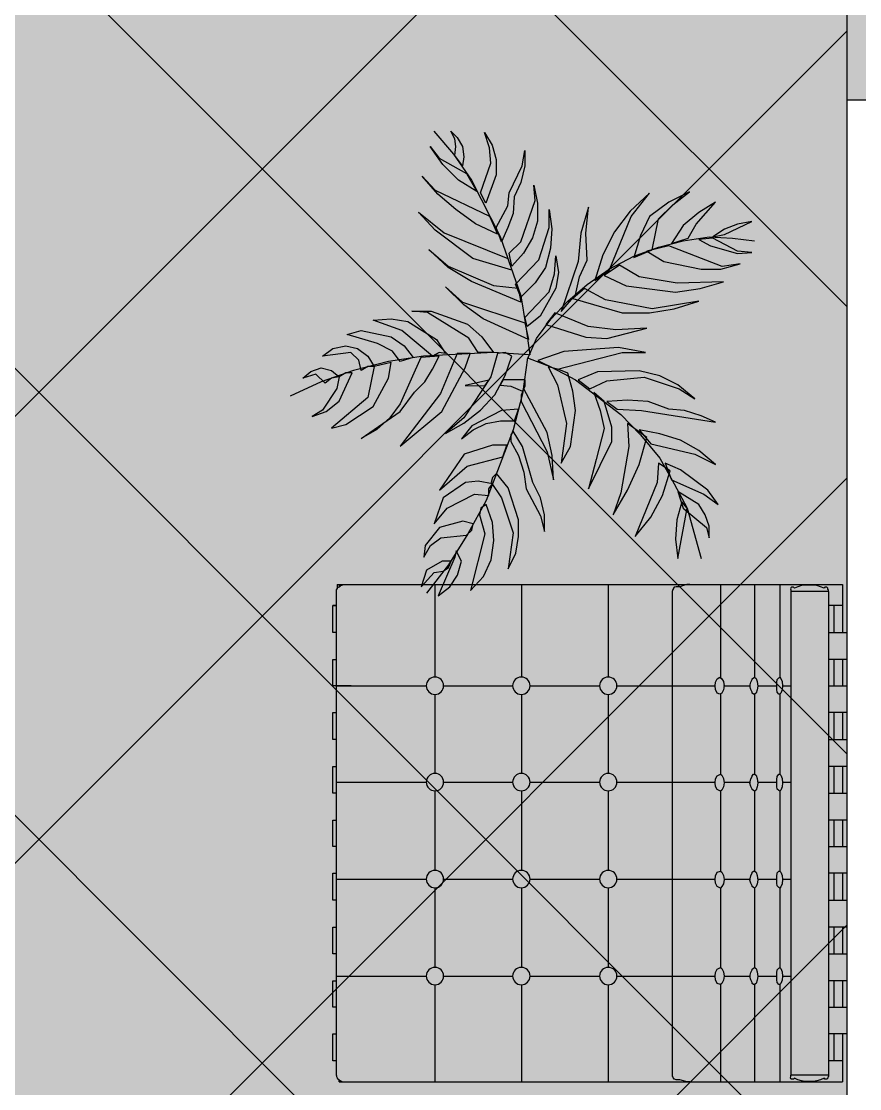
# Model space of a CAD drawing. Header units: millimetres. Extents: x 11706 to 69606, y 10911 to 38811.
# Drawn here: x 47362 to 48626, y 29771 to 31379 of the extents above; entities that cross this region are included whole.
import ezdxf

# ---------------------------------------------------------------- set-up
doc = ezdxf.new("R2010")
doc.units = ezdxf.units.MM
for name, color, linetype in [('doors', 4, 'Continuous'), ('floor', 172, 'Continuous'), ('Furniture', 34, 'Continuous'), ('wall', 5, 'Continuous')]:
    doc.layers.add(name, color=color, linetype=linetype)
doc.layers.add('hatch', color=252, linetype='Continuous', lineweight=0)

# ---------------------------------------------------------------- blocks, each defined once
blk = doc.blocks.new('plant1')
at = {"color": 0}
for points in [[(-723, 1685.8), (-576.4, 1511.4), (-439.6, 1317.6), (-224.7, 891.3), (-68.4, 445.7), (-29.3, 213.1), (0, 0)], [(-17.1, -31.5), (51.3, 123.5), (158.8, 268.9), (285.8, 404.5), (432.3, 530.4), (598.4, 646.7), (784, 743.6), (969.6, 811.4), (1155.3, 859.9), (1350.7, 888.9), (1526.5, 879.2), (1692.6, 859.9)], [(-9.8, 0), (-273.6, 19.4), (-801.1, -9.7), (-1064.9, -48.4), (-1328.7, -116.3), (-1572.9, -203.5), (-1807.4, -310)], [(-17.1, -21.8), (-56.2, -293.1), (-124.6, -564.4), (-329.7, -1097.2), (-466.5, -1349.1), (-613, -1581.7), (-779.1, -1794.8)], [(-17.1, -21.8), (158.8, -89.6), (344.4, -186.5), (686.3, -448.1), (832.9, -603.1), (979.4, -777.5), (1086.9, -971.3), (1184.6, -1155.4), (1292, -1533.2)]]:
    blk.add_lwpolyline(points, dxfattribs=at)
for points in [[(-596, 1685.8), (-547.1, 1637.4), (-508, 1569.6), (-498.3, 1492), (-508, 1424.2), (-566.6, 1501.7), (-556.9, 1569.6), (-566.6, 1627.7)], [(-341.9, 1676.1), (-283.3, 1579.2), (-254, 1472.7), (-254, 1356.4), (-332.2, 1143.3), (-371.2, 1220.8), (-293.1, 1443.6), (-302.9, 1559.9)], [(-752.3, 1569.6), (-683.9, 1482.4), (-478.7, 1366.1), (-400.6, 1230.4), (-537.3, 1317.6), (-654.6, 1433.9)], [(-39.1, 1540.5), (-39.1, 1424.2), (-68.4, 1298.3), (-117.2, 1191.7), (-127, 1065.7), (-166.1, 959.2), (-214.9, 852.6), (-254, 959.2), (-166.1, 1123.9), (-156.3, 1220.8), (-58.6, 1424.2)], [(-810.9, 1346.7), (-713.2, 1240.1), (-302.9, 1046.4), (-244.2, 910.7), (-410.3, 988.2), (-556.9, 1094.8), (-693.6, 1211.1)], [(29.3, 1278.9), (58.6, 1143.3), (58.6, 1007.6), (19.5, 881.7), (-48.8, 765.4), (-136.8, 668.5), (-156.3, 765.4), (-68.4, 852.6), (39.1, 1162.6)], [(901.3, 1218.3), (754.7, 1082.7), (637.5, 927.7), (549.5, 753.3), (490.9, 559.5), (598.4, 637), (764.5, 1043.9)], [(1204.1, 1228), (1047.8, 1150.5), (901.3, 1043.9), (832.9, 898.6), (784, 733.9), (920.8, 792), (969.6, 1024.6), (1077.1, 1131.1)], [(1399.5, 1150.5), (1272.5, 1073), (1155.3, 976.1), (1067.3, 840.5), (1194.3, 879.2), (1253, 985.8)], [(-840.2, 1075.4), (-644.8, 920.4), (-166.1, 726.6), (-136.8, 639.4), (-429.9, 726.6), (-713.2, 939.8)], [(146.5, 1094.8), (166.1, 949.5), (156.3, 804.2), (117.2, 658.8), (39.1, 542.6), (-68.4, 436), (-107.5, 532.9), (68.4, 717), (146.5, 959.2)], [(442.1, 1111.8), (383.5, 918), (363.9, 704.8), (236.9, 327), (344.4, 452.9), (373.7, 588.6), (432.3, 714.5), (422.5, 918)], [(1673.1, 1005.2), (1565.6, 985.8), (1467.9, 947.1), (1380, 888.9), (1467.9, 908.3)], [(1585.1, 685.5), (1448.4, 666.1), (1047.8, 821.1), (881.7, 782.4), (1008.7, 704.8), (1292, 646.7), (1438.6, 646.7)], [(1673.1, 772.7), (1565.6, 782.4), (1380, 879.2), (1272.5, 869.6), (1360.4, 821.1), (1565.6, 763)], [(-762, 794.5), (-615.5, 668.5), (-273.6, 523.2), (-87.9, 503.8), (-68.4, 397.2), (-439.6, 552.2), (-615.5, 658.8)], [(195.4, 746), (214.9, 620.1), (195.4, 503.8), (78.2, 290.7), (-19.5, 213.1), (-39.1, 281), (146.5, 474.7), (185.6, 610.4)], [(1458.1, 549.8), (1111.3, 541.3), (823.1, 588.6), (676.6, 675.8), (559.3, 598.3), (725.4, 520.8), (1096.7, 472.3), (1282.3, 501.4)], [(-635, 513.5), (-508, 397.2), (-39.1, 242.2), (-9.8, 116.3), (-351.7, 271.3), (-498.3, 377.9)], [(1272.5, 404.5), (920.8, 346.4), (569.1, 414.2), (412.8, 501.4), (324.8, 423.9), (696.1, 317.3), (901.3, 317.3), (1086.9, 346.4)], [(-889, 329.4), (-742.5, 329.4), (-468.9, 232.5), (-361.5, 135.6), (-273.6, 19.4), (-390.8, 19.4), (-459.2, 126), (-771.8, 319.7)], [(-1182.1, 261.6), (-1045.4, 271.3), (-918.4, 251.9), (-703.4, 116.3), (-635, 9.7), (-683.9, 19.4), (-732.7, -9.7), (-964.8, 184.1)], [(881.7, 201), (647.2, 190.1), (439.6, 214.4), (188.1, 317.3), (119.7, 230.1), (422.5, 133.2), (578.9, 123.5)], [(-1377.5, 155), (-1270.1, 184.1), (-1045.4, 135.6), (-947.7, 67.8), (-879.3, -19.4), (-977, -48.4), (-1035.6, 29.1), (-1147.9, 87.2)], [(-1563.2, -9.7), (-1485, 48.4), (-1387.3, 67.8), (-1299.4, 48.4), (-1221.2, -9.7), (-1172.4, -87.2), (-1221.2, -87.2), (-1270.1, -116.3), (-1289.6, -38.8), (-1348.2, 19.4)], [(-977, -687.9), (-664.3, -426.3), (-488.5, -96.9), (-449.4, 9.7), (-547.1, 9.7), (-674.1, -290.7)], [(-635, -591), (-498.3, -513.5), (-371.2, -416.6), (-263.8, -300.3), (-185.6, -155), (-136.8, -9.7), (-185.6, 19.4), (-244.2, 9.7), (-293.1, -164.7), (-498.3, -474.7)], [(871.9, 17), (666.8, 55.7), (256.5, 26.6), (61.1, -41.2), (197.8, -109), (696.1, 17)], [(-1494.8, -552.2), (-1387.3, -523.2), (-1182.1, -387.5), (-1064.9, -174.4), (-1045.4, -58.1), (-1172.4, -87.2), (-1221.2, -319.7)], [(-1270.1, -629.8), (-977, -426.3), (-869.5, -281), (-791.3, -203.5), (-732.7, -106.6), (-683.9, -9.7), (-820.7, -19.4), (-977, -368.2), (-1055.1, -474.7), (-1152.8, -561.9)], [(-1709.7, -174.4), (-1651.1, -126), (-1572.9, -96.9), (-1494.8, -116.3), (-1436.1, -164.7), (-1494.8, -174.4), (-1543.6, -213.1), (-1612, -145.3)], [(-1641.3, -465.1), (-1533.8, -426.3), (-1436.1, -348.8), (-1338.5, -135.6), (-1387.3, -135.6), (-1436.1, -164.7), (-1455.7, -251.9), (-1563.2, -416.6)], [(236.9, -816.3), (305.3, -690.3), (344.4, -419), (324.8, -273.7), (285.8, -138.1), (217.4, -109), (139.2, -89.6), (207.6, -225.3), (276, -515.9)], [(1243.2, -331.8), (1116.2, -225.3), (979.4, -157.4), (823.1, -118.7), (510.5, -128.4), (363.9, -186.5), (451.8, -254.3), (578.9, -196.2), (862.2, -167.1), (1126, -254.3)], [(-308.4, -190.7), (-488.5, -230.1), (-338.9, -233.1)], [(-201.5, -187.7), (-222.9, -227.1), (-144.1, -234.9), (-56.2, -273.7), (-36.6, -234.9), (-36.6, -186.5)], [(178.3, -942.2), (168.5, -758.1), (129.4, -583.7), (-46.4, -254.3), (-65.9, -302.8), (-65.9, -351.2), (129.4, -729.1)], [(442.1, -1010), (617.9, -651.6), (617.9, -545), (559.3, -351.2), (481.2, -283.4), (530, -419), (559.3, -554.7), (500.7, -787.2)], [(1399.5, -506.2), (1292, -457.8), (1165, -419), (1047.8, -409.3), (891.5, -351.2), (735.2, -341.5), (578.9, -351.2), (657, -409.3), (842.6, -419)], [(-515.4, -632.2), (-427.4, -564.4), (-329.7, -515.9), (-222.3, -496.5), (-114.8, -496.5), (-85.5, -409.3), (-212.5, -419), (-437.2, -535.3)], [(627.7, -1203.8), (735.2, -1019.7), (823.1, -826), (881.7, -622.5), (735.2, -515.9), (744.9, -690.3), (686.3, -1039.1)], [(109.9, -1329.8), (109.9, -1203.8), (80.6, -1077.9), (22, -961.6), (-56.2, -690.3), (-124.6, -574), (-144.1, -603.1), (-144.1, -651.6), (-85.5, -758.1), (-46.4, -884.1), (-26.9, -1010), (80.6, -1213.5)], [(1399.5, -826), (1272.5, -719.4), (1135.7, -641.9), (979.4, -593.4), (823.1, -564.4), (911, -670.9), (1243.2, -748.4)], [(-681.4, -1019.7), (-473.2, -839.3), (-202.7, -767.8), (-173.4, -680.6), (-280.9, -680.6), (-495.8, -748.4)], [(793.8, -1368.5), (911, -1223.2), (999, -1058.5), (1057.6, -874.4), (969.6, -816.3), (959.9, -961.6)], [(1419.1, -1126.3), (1340.9, -1019.7), (1135.7, -864.7), (1018.5, -816.3), (1067.3, -942.2), (1311.6, -1048.8)], [(-720.5, -1271.6), (-622.8, -1154.2), (-417.7, -1048.8), (-310.2, -1058.5), (-310.2, -1010), (-280.9, -971.3), (-388.3, -951.9), (-486, -961.6), (-652.1, -1077.9)], [(-163.6, -1610.7), (-105, -1494.5), (-85.5, -1368.5), (-85.5, -1242.6), (-163.6, -1000.3), (-251.6, -893.8), (-280.9, -922.8), (-290.6, -961.6), (-212.5, -1077.9), (-124.6, -1339.4)], [(1350.7, -1378.2), (1350.7, -1291), (1321.4, -1203.8), (1272.5, -1126.3), (1116.2, -1029.4), (1155.3, -1155.4), (1331.1, -1300.7)], [(1116.2, -1533.2), (1184.6, -1155.4), (1145.5, -1106.9), (1106.4, -1242.6), (1096.7, -1387.9)], [(-447, -1775.4), (-349.3, -1668.9), (-290.6, -1542.9), (-271.1, -1397.6), (-280.9, -1261.9), (-329.7, -1126.3), (-368.8, -1155.4), (-378.6, -1203.8), (-339.5, -1349.1)], [(-798.7, -1523.5), (-749.8, -1436.3), (-671.7, -1378.2), (-476.3, -1358.8), (-437.2, -1320.1), (-427.4, -1271.6), (-505.6, -1252.2), (-681.4, -1300.7), (-788.9, -1436.3)], [(-691.2, -1814.2), (-603.3, -1746.4), (-544.7, -1659.2), (-515.4, -1552.6), (-554.4, -1475.1), (-564.2, -1523.5)], [(-818.2, -1746.4), (-720.5, -1639.8), (-652.1, -1630.1), (-613, -1601), (-593.5, -1552.6), (-661.9, -1552.6), (-779.1, -1620.4)]]:
    blk.add_lwpolyline(points, close=True, dxfattribs=at)
blk = doc.blocks.new('sadfaaa')
at = {"layer": 'hatch', "ltscale": 10}
blk.add_hatch(color=254, dxfattribs=at).paths.add_polyline_path([(-5.55625, 365.125), (-5.55625, 366.7125), (-6.35, 368.3), (-6.35, 374.65), (-768.35, 374.65), (-768.35, 302.41875), (-774.7, 302.41875), (-774.7, 261.9375), (-768.35, 261.9375), (-768.35, 222.25), (-774.7, 222.25), (-774.7, 181.76875), (-768.35, 181.76875), (-768.35, 141.2875), (-774.7, 141.2875), (-774.7, 100.80625), (-768.35, 100.80625), (-768.35, 60.325), (-774.7, 60.325), (-774.7, 19.84375), (-768.35, 19.84375), (-768.35, -19.84375), (-774.7, -19.84375), (-774.7, -60.325), (-768.35, -60.325), (-768.35, -100.80625), (-774.7, -100.80625), (-774.7, -141.2875), (-768.35, -141.2875), (-768.35, -181.76875), (-774.7, -181.76875), (-774.7, -222.25), (-768.35, -222.25), (-768.35, -261.9375), (-774.7, -261.9375), (-774.7, -302.41875), (-768.35, -302.41875), (-768.35, -374.65), (-9.525, -374.65), (-9.525, -370.68125), (-7.9375, -370.68125), (-7.14375, -369.8875), (-6.35, -368.3), (-5.55625, -366.7125), (-5.55625, -365.125)])
for p, q in [((-768.35, 374.65), (-768.35, 302.41875)), ((-6.35, 374.65), (-768.35, 374.65)), ((-746.125, 369.09375), (-744.5375, 370.68125)), ((-744.5375, 370.68125), (-742.95, 370.68125)), ((-742.95, 370.68125), (-741.3625, 370.68125)), ((-741.3625, 370.68125), (-740.56875, 369.09375)), ((-740.56875, 369.09375), (-735.0125, 371.475)), ((-735.0125, 371.475), (-729.45625, 373.0625)), ((-729.45625, 373.0625), (-723.9, 373.85625)), ((-723.9, 373.85625), (-718.34375, 373.85625)), ((-718.34375, 373.85625), (-711.99375, 373.85625)), ((-711.99375, 373.85625), (-706.4375, 373.0625)), ((-706.4375, 373.0625), (-700.88125, 371.475)), ((-700.88125, 371.475), (-696.11875, 369.09375)), ((-696.11875, 369.09375), (-694.53125, 370.68125)), ((-694.53125, 370.68125), (-692.94375, 370.68125)), ((-692.94375, 370.68125), (-691.35625, 370.68125)), ((-691.35625, 370.68125), (-690.5625, 369.8875)), ((-690.5625, 369.8875), (-689.76875, 368.3)), ((-15.08125, 374.65), (-17.4625, 374.65)), ((-13.49375, 373.85625), (-15.08125, 374.65)), ((-11.90625, 373.0625), (-13.49375, 373.85625)), ((-11.1125, 372.26875), (-11.90625, 373.0625)), ((-9.525, 371.475), (-11.1125, 372.26875)), ((-9.525, 374.65), (-9.525, 371.475)), ((-8.73125, 370.68125), (-9.525, 371.475)), ((-7.9375, 370.68125), (-8.73125, 370.68125)), ((-7.14375, 369.8875), (-7.9375, 370.68125)), ((-6.35, 368.3), (-7.14375, 369.8875)), ((-6.35, 374.65), (-6.35, 368.3)), ((-746.91875, 366.7125), (-746.125, 367.50625)), ((-746.91875, 365.91875), (-746.91875, 366.7125)), ((-746.91875, 364.33125), (-746.91875, 365.91875)), ((-746.91875, 365.91875), (-746.91875, 365.91875)), ((-746.91875, 364.33125), (-746.91875, -364.33125)), ((-746.125, 369.09375), (-746.125, 369.09375)), ((-746.125, 367.50625), (-746.125, 369.09375)), ((-689.76875, 368.3), (-690.5625, 366.7125)), ((-690.5625, 366.7125), (-690.5625, 365.91875)), ((-690.5625, 365.91875), (-690.5625, 364.33125)), ((-690.5625, 364.33125), (-690.5625, -364.33125)), ((-5.55625, 366.7125), (-6.35, 368.3)), ((-5.55625, 365.125), (-5.55625, 366.7125)), ((-5.55625, -365.125), (-5.55625, 365.125)), ((-746.91875, 302.41875), (-774.7, 302.41875)), ((-774.7, 302.41875), (-774.7, 261.9375)), ((-774.7, 261.9375), (-746.91875, 261.9375)), ((-768.35, 261.9375), (-768.35, 222.25)), ((-746.91875, 222.25), (-774.7, 222.25)), ((-774.7, 222.25), (-774.7, 181.76875)), ((-774.7, 181.76875), (-746.91875, 181.76875)), ((-768.35, 181.76875), (-768.35, 141.2875)), ((-746.91875, 141.2875), (-774.7, 141.2875)), ((-774.7, 141.2875), (-774.7, 100.80625)), ((-774.7, 100.80625), (-746.91875, 100.80625)), ((-768.35, 100.80625), (-768.35, 60.325)), ((-774.7, 60.325), (-774.7, 19.84375)), ((-746.91875, 60.325), (-774.7, 60.325)), ((-774.7, 19.84375), (-746.91875, 19.84375)), ((-768.35, 19.84375), (-768.35, -19.84375)), ((-774.7, -19.84375), (-774.7, -60.325)), ((-746.91875, -19.84375), (-774.7, -19.84375)), ((-774.7, -60.325), (-746.91875, -60.325)), ((-768.35, -60.325), (-768.35, -100.80625)), ((-746.91875, -100.80625), (-774.7, -100.80625)), ((-774.7, -100.80625), (-774.7, -141.2875)), ((-774.7, -141.2875), (-746.91875, -141.2875)), ((-768.35, -141.2875), (-768.35, -181.76875)), ((-746.91875, -181.76875), (-774.7, -181.76875)), ((-774.7, -181.76875), (-774.7, -222.25)), ((-774.7, -222.25), (-746.91875, -222.25)), ((-768.35, -222.25), (-768.35, -261.9375)), ((-746.91875, -261.9375), (-774.7, -261.9375)), ((-774.7, -261.9375), (-774.7, -302.41875)), ((-774.7, -302.41875), (-746.91875, -302.41875)), ((-768.35, -302.41875), (-768.35, -374.65)), ((-746.91875, -364.33125), (-746.91875, -365.91875)), ((-746.91875, -365.91875), (-746.91875, -365.91875)), ((-746.91875, -365.91875), (-746.91875, -366.7125)), ((-746.91875, -366.7125), (-746.125, -367.50625)), ((-746.125, -367.50625), (-746.125, -369.09375)), ((-746.125, -369.09375), (-746.125, -369.09375)), ((-746.125, -369.09375), (-744.5375, -370.68125)), ((-741.3625, -370.68125), (-740.56875, -369.09375)), ((-740.56875, -369.09375), (-735.0125, -371.475)), ((-700.88125, -371.475), (-696.11875, -369.09375)), ((-696.11875, -369.09375), (-694.53125, -370.68125)), ((-690.5625, -365.91875), (-690.5625, -364.33125)), ((-690.5625, -366.7125), (-690.5625, -365.91875)), ((-689.76875, -368.3), (-690.5625, -366.7125)), ((-690.5625, -369.8875), (-689.76875, -368.3)), ((-6.35, -368.3), (-7.14375, -369.8875)), ((-5.55625, -366.7125), (-6.35, -368.3)), ((-5.55625, -365.125), (-5.55625, -366.7125)), ((-9.525, -374.65), (-768.35, -374.65)), ((-744.5375, -370.68125), (-742.95, -370.68125)), ((-742.95, -370.68125), (-741.3625, -370.68125)), ((-735.0125, -371.475), (-729.45625, -373.0625)), ((-729.45625, -373.0625), (-723.9, -373.85625)), ((-723.9, -373.85625), (-718.34375, -373.85625)), ((-718.34375, -373.85625), (-711.99375, -373.85625)), ((-711.99375, -373.85625), (-706.4375, -373.0625)), ((-706.4375, -373.0625), (-700.88125, -371.475)), ((-694.53125, -370.68125), (-692.94375, -370.68125)), ((-692.94375, -370.68125), (-691.35625, -370.68125)), ((-691.35625, -370.68125), (-690.5625, -369.8875)), ((-15.08125, -374.65), (-17.4625, -374.65)), ((-13.49375, -373.85625), (-15.08125, -374.65)), ((-11.90625, -373.0625), (-13.49375, -373.85625)), ((-11.1125, -372.26875), (-11.90625, -373.0625)), ((-9.525, -371.475), (-11.1125, -372.26875)), ((-8.73125, -370.68125), (-9.525, -371.475)), ((-9.525, -374.65), (-9.525, -371.475)), ((-7.9375, -370.68125), (-8.73125, -370.68125)), ((-7.14375, -369.8875), (-7.9375, -370.68125))]:
    blk.add_line(p, q)
at = {"color": 0}
for p, q in [((-673.89375, 374.65), (-673.89375, 234.95)), ((-635.79375, 374.65), (-635.79375, 234.95)), ((-584.2, 374.65), (-584.2, 234.15625)), ((-538.1625, 374.65), (-533.4, 374.65)), ((-533.4, 374.65), (-528.6375, 373.0625)), ((-528.6375, 373.0625), (-523.08125, 371.475)), ((-523.08125, 371.475), (-517.525, 371.475)), ((-517.525, 371.475), (-515.14375, 370.68125)), ((-515.14375, 370.68125), (-514.35, 370.68125)), ((-514.35, 370.68125), (-513.55625, 369.09375)), ((-415.13125, 374.65), (-415.13125, 235.74375)), ((-284.1625, 374.65), (-284.1625, 235.74375)), ((-153.9875, 374.65), (-153.9875, 235.74375)), ((-746.91875, 364.33125), (-689.76875, 364.33125)), ((-513.55625, 369.09375), (-512.7625, 368.3)), ((-512.7625, 368.3), (-512.7625, 367.50625)), ((-512.7625, 367.50625), (-511.96875, 366.7125)), ((-511.96875, 366.7125), (-511.96875, 365.125)), ((-511.96875, -365.125), (-511.96875, 365.125)), ((-768.35, 342.9), (-746.91875, 342.9)), ((-755.65, 302.41875), (-755.65, 342.9)), ((0, 342.9), (-5.55625, 342.9)), ((-5.55625, 342.9), (0, 342.9)), ((0, 302.41875), (0, 342.9)), ((-5.55625, 302.41875), (0, 302.41875)), ((-755.65, 222.25), (-755.65, 261.9375)), ((0, 261.9375), (-5.55625, 261.9375)), ((0, 222.25), (0, 261.9375)), ((-677.06875, 228.6), (-677.8625, 222.25)), ((-675.48125, 233.3625), (-677.06875, 228.6)), ((-673.89375, 234.95), (-675.48125, 233.3625)), ((-672.30625, 234.15625), (-673.89375, 234.95)), ((-669.925, 231.775), (-672.30625, 234.15625)), ((-669.13125, 227.0125), (-669.925, 231.775)), ((-669.13125, 221.45625), (-669.13125, 227.0125)), ((-639.7625, 228.6), (-640.55625, 221.45625)), ((-638.175, 233.3625), (-639.7625, 228.6)), ((-635.79375, 234.95), (-638.175, 233.3625)), ((-634.20625, 234.15625), (-635.79375, 234.95)), ((-631.825, 232.56875), (-634.20625, 234.15625)), ((-631.825, 231.775), (-631.825, 232.56875)), ((-630.2375, 227.80625), (-631.825, 231.775)), ((-628.65, 221.45625), (-630.2375, 227.80625)), ((-588.9625, 228.6), (-589.75625, 222.25)), ((-586.58125, 232.56875), (-588.9625, 228.6)), ((-583.40625, 234.95), (-586.58125, 232.56875)), ((-579.4375, 232.56875), (-583.40625, 234.95)), ((-577.05625, 227.80625), (-579.4375, 232.56875)), ((-576.2625, 222.25), (-577.05625, 227.80625)), ((-677.8625, 222.25), (-690.5625, 222.25)), ((-677.8625, 222.25), (-677.06875, 215.9)), ((-677.06875, 215.9), (-675.48125, 211.1375)), ((-675.48125, 211.1375), (-673.89375, 209.55)), ((-673.89375, 209.55), (-672.30625, 209.55)), ((-673.89375, 209.55), (-673.89375, 88.9)), ((-672.30625, 209.55), (-669.925, 212.725)), ((-669.925, 212.725), (-669.13125, 216.69375)), ((-640.55625, 222.25), (-669.13125, 222.25)), ((-669.13125, 216.69375), (-669.13125, 221.45625)), ((-640.55625, 221.45625), (-639.7625, 215.9)), ((-639.7625, 215.9), (-638.175, 211.1375)), ((-638.175, 211.1375), (-635.79375, 209.55)), ((-635.79375, 209.55), (-634.20625, 209.55)), ((-635.79375, 209.55), (-635.79375, 88.9)), ((-634.20625, 209.55), (-631.825, 211.1375)), ((-631.825, 212.725), (-630.2375, 216.69375)), ((-631.825, 211.1375), (-631.825, 212.725)), ((-630.2375, 216.69375), (-628.65, 221.45625)), ((-588.9625, 222.25), (-629.44375, 222.25)), ((-589.75625, 222.25), (-588.9625, 215.9)), ((-588.9625, 215.9), (-586.58125, 211.1375)), ((-586.58125, 211.1375), (-583.40625, 209.55)), ((-584.2, 209.55), (-584.2, 88.9)), ((-583.40625, 209.55), (-579.4375, 211.1375)), ((-579.4375, 211.1375), (-577.05625, 216.69375)), ((-577.05625, 216.69375), (-576.2625, 222.25)), ((-427.83125, 222.25), (-576.2625, 222.25)), ((-415.13125, 209.55), (-415.13125, 89.69375)), ((-297.65625, 222.25), (-401.6375, 222.25)), ((-284.1625, 209.55), (-284.1625, 89.69375)), ((-166.6875, 222.25), (-271.4625, 222.25)), ((-153.9875, 209.55), (-153.9875, 89.69375)), ((-5.55625, 222.25), (-140.49375, 222.25)), ((-27.78125, 222.25), (0, 222.25)), ((-755.65, 141.2875), (-755.65, 181.76875)), ((0, 181.76875), (-5.55625, 181.76875)), ((0, 141.2875), (0, 181.76875)), ((-5.55625, 141.2875), (0, 141.2875)), ((-755.65, 60.325), (-755.65, 100.80625)), ((0, 100.80625), (-5.55625, 100.80625)), ((0, 60.325), (0, 100.80625)), ((-677.06875, 82.55), (-677.8625, 76.2)), ((-675.48125, 87.3125), (-677.06875, 82.55)), ((-673.89375, 88.9), (-675.48125, 87.3125)), ((-672.30625, 88.9), (-673.89375, 88.9)), ((-669.925, 85.725), (-672.30625, 88.9)), ((-669.13125, 80.9625), (-669.925, 85.725)), ((-669.13125, 75.40625), (-669.13125, 80.9625)), ((-639.7625, 82.55), (-640.55625, 75.40625)), ((-638.175, 87.3125), (-639.7625, 82.55)), ((-635.79375, 88.9), (-638.175, 87.3125)), ((-634.20625, 88.9), (-635.79375, 88.9)), ((-631.825, 86.51875), (-634.20625, 88.9)), ((-631.825, 85.725), (-631.825, 86.51875)), ((-630.2375, 81.75625), (-631.825, 85.725)), ((-628.65, 75.40625), (-630.2375, 81.75625)), ((-588.9625, 82.55), (-589.75625, 76.2)), ((-586.58125, 87.3125), (-588.9625, 82.55)), ((-584.2, 88.9), (-586.58125, 87.3125)), ((-579.4375, 86.51875), (-584.2, 88.9)), ((-577.05625, 81.75625), (-579.4375, 86.51875)), ((-576.2625, 76.2), (-577.05625, 81.75625)), ((-677.8625, 76.99375), (-690.5625, 76.99375)), ((-677.8625, 76.2), (-677.06875, 69.85)), ((-677.06875, 69.85), (-675.48125, 65.0875)), ((-675.48125, 65.0875), (-673.89375, 63.5)), ((-672.30625, 64.29375), (-669.925, 66.675)), ((-669.925, 66.675), (-669.13125, 70.64375)), ((-640.55625, 76.99375), (-669.13125, 76.99375)), ((-669.13125, 70.64375), (-669.13125, 75.40625)), ((-640.55625, 75.40625), (-639.7625, 69.85)), ((-639.7625, 69.85), (-638.175, 65.0875)), ((-638.175, 65.0875), (-635.79375, 63.5)), ((-634.20625, 64.29375), (-631.825, 65.88125)), ((-631.825, 66.675), (-630.2375, 70.64375)), ((-631.825, 65.88125), (-631.825, 66.675)), ((-630.2375, 70.64375), (-628.65, 75.40625)), ((-589.75625, 76.99375), (-629.44375, 76.99375)), ((-589.75625, 76.2), (-588.9625, 69.85)), ((-588.9625, 69.85), (-586.58125, 65.0875)), ((-586.58125, 65.0875), (-584.2, 63.5)), ((-584.2, 63.5), (-579.4375, 65.88125)), ((-579.4375, 65.88125), (-577.05625, 70.64375)), ((-427.83125, 76.99375), (-577.05625, 76.99375)), ((-577.05625, 70.64375), (-576.2625, 76.2)), ((-297.65625, 76.99375), (-401.6375, 76.99375)), ((-166.6875, 76.99375), (-271.4625, 76.99375)), ((-5.55625, 76.99375), (-140.49375, 76.99375)), ((-673.89375, 63.5), (-672.30625, 64.29375)), ((-673.89375, 63.5), (-673.89375, -57.15)), ((-635.79375, 63.5), (-634.20625, 64.29375)), ((-635.79375, 63.5), (-635.79375, -57.15)), ((-584.2, 63.5), (-584.2, -57.15)), ((-415.13125, 63.5), (-415.13125, -56.35625)), ((-284.1625, 63.5), (-284.1625, -56.35625)), ((-153.9875, 63.5), (-153.9875, -56.35625)), ((-5.55625, 60.325), (0, 60.325)), ((-755.65, -19.84375), (-755.65, 19.84375)), ((0, 19.84375), (-5.55625, 19.84375)), ((0, -19.84375), (0, 19.84375)), ((-5.55625, -19.84375), (0, -19.84375)), ((-755.65, -100.80625), (-755.65, -60.325)), ((-677.06875, -63.5), (-677.8625, -69.85)), ((-675.48125, -58.7375), (-677.06875, -63.5)), ((-673.89375, -57.15), (-675.48125, -58.7375)), ((-672.30625, -57.15), (-673.89375, -57.15)), ((-669.925, -59.53125), (-672.30625, -57.15)), ((-669.13125, -65.0875), (-669.925, -59.53125)), ((-639.7625, -63.5), (-640.55625, -70.64375)), ((-638.175, -58.7375), (-639.7625, -63.5)), ((-635.79375, -57.15), (-638.175, -58.7375)), ((-634.20625, -57.15), (-635.79375, -57.15)), ((-631.825, -58.7375), (-634.20625, -57.15)), ((-631.825, -59.53125), (-631.825, -58.7375)), ((-630.2375, -64.29375), (-631.825, -59.53125)), ((-628.65, -70.64375), (-630.2375, -64.29375)), ((-588.9625, -63.5), (-589.75625, -69.85)), ((-586.58125, -58.7375), (-588.9625, -63.5)), ((-584.2, -57.15), (-586.58125, -58.7375)), ((-579.4375, -58.7375), (-584.2, -57.15)), ((-577.05625, -64.29375), (-579.4375, -58.7375)), ((-576.2625, -69.85), (-577.05625, -64.29375)), ((0, -60.325), (-5.55625, -60.325)), ((0, -100.80625), (0, -60.325)), ((-677.8625, -69.05625), (-690.5625, -69.05625)), ((-677.8625, -69.85), (-677.06875, -76.2)), ((-677.06875, -76.2), (-675.48125, -80.9625)), ((-672.30625, -81.75625), (-669.925, -79.375)), ((-669.925, -79.375), (-669.13125, -75.40625)), ((-669.13125, -70.64375), (-669.13125, -65.0875)), ((-640.55625, -69.05625), (-669.13125, -69.05625)), ((-669.13125, -75.40625), (-669.13125, -70.64375)), ((-640.55625, -70.64375), (-639.7625, -76.2)), ((-639.7625, -76.2), (-638.175, -80.16875)), ((-638.175, -80.16875), (-635.79375, -82.55)), ((-634.20625, -81.75625), (-631.825, -80.16875)), ((-631.825, -79.375), (-630.2375, -75.40625)), ((-631.825, -80.16875), (-631.825, -79.375)), ((-630.2375, -75.40625), (-628.65, -70.64375)), ((-589.75625, -69.05625), (-629.44375, -69.05625)), ((-589.75625, -69.85), (-588.9625, -76.2)), ((-588.9625, -76.2), (-586.58125, -80.16875)), ((-586.58125, -80.16875), (-584.2, -82.55)), ((-584.2, -82.55), (-579.4375, -80.16875)), ((-579.4375, -80.16875), (-577.05625, -75.40625)), ((-427.83125, -69.05625), (-577.05625, -69.05625)), ((-577.05625, -75.40625), (-576.2625, -69.85)), ((-297.65625, -69.05625), (-401.6375, -69.05625)), ((-166.6875, -69.05625), (-271.4625, -69.05625)), ((-5.55625, -69.05625), (-140.49375, -69.05625)), ((-675.48125, -80.9625), (-673.89375, -82.55)), ((-673.89375, -82.55), (-672.30625, -81.75625)), ((-673.89375, -82.55), (-673.89375, -202.40625)), ((-635.79375, -82.55), (-634.20625, -81.75625)), ((-635.79375, -82.55), (-635.79375, -202.40625)), ((-584.2, -82.55), (-584.2, -202.40625)), ((-415.13125, -82.55), (-415.13125, -201.6125)), ((-284.1625, -82.55), (-284.1625, -201.6125)), ((-153.9875, -82.55), (-153.9875, -201.6125)), ((-5.55625, -100.80625), (0, -100.80625)), ((-755.65, -181.76875), (-755.65, -141.2875)), ((0, -141.2875), (-5.55625, -141.2875)), ((0, -181.76875), (0, -141.2875)), ((-5.55625, -181.76875), (0, -181.76875)), ((-677.06875, -208.75625), (-677.8625, -215.10625)), ((-675.48125, -203.99375), (-677.06875, -208.75625)), ((-673.89375, -202.40625), (-675.48125, -203.99375)), ((-672.30625, -203.2), (-673.89375, -202.40625)), ((-669.925, -205.58125), (-672.30625, -203.2)), ((-669.13125, -210.34375), (-669.925, -205.58125)), ((-639.7625, -208.75625), (-640.55625, -215.9)), ((-638.175, -203.99375), (-639.7625, -208.75625)), ((-635.79375, -202.40625), (-638.175, -203.99375)), ((-634.20625, -203.2), (-635.79375, -202.40625)), ((-631.825, -204.7875), (-634.20625, -203.2)), ((-631.825, -205.58125), (-631.825, -204.7875)), ((-630.2375, -209.55), (-631.825, -205.58125)), ((-588.9625, -208.75625), (-589.75625, -215.10625)), ((-586.58125, -203.99375), (-588.9625, -208.75625)), ((-584.2, -202.40625), (-586.58125, -203.99375)), ((-579.4375, -204.7875), (-584.2, -202.40625)), ((-577.05625, -209.55), (-579.4375, -204.7875)), ((-755.65, -261.9375), (-755.65, -222.25)), ((-677.8625, -215.10625), (-690.5625, -215.10625)), ((-677.8625, -215.10625), (-677.06875, -221.45625)), ((-677.06875, -221.45625), (-675.48125, -226.21875)), ((-672.30625, -227.80625), (-669.925, -224.63125)), ((-669.925, -224.63125), (-669.13125, -220.6625)), ((-669.13125, -215.9), (-669.13125, -210.34375)), ((-640.55625, -215.10625), (-669.13125, -215.10625)), ((-669.13125, -220.6625), (-669.13125, -215.9)), ((-640.55625, -215.9), (-639.7625, -221.45625)), ((-639.7625, -221.45625), (-638.175, -226.21875)), ((-631.825, -224.63125), (-630.2375, -220.6625)), ((-631.825, -226.21875), (-631.825, -224.63125)), ((-628.65, -215.9), (-630.2375, -209.55)), ((-630.2375, -220.6625), (-628.65, -215.9)), ((-589.75625, -215.10625), (-629.44375, -215.10625)), ((-589.75625, -215.10625), (-588.9625, -221.45625)), ((-588.9625, -221.45625), (-586.58125, -226.21875)), ((-579.4375, -226.21875), (-577.05625, -220.6625)), ((-576.2625, -215.10625), (-577.05625, -209.55)), ((-577.05625, -220.6625), (-576.2625, -215.10625)), ((-427.83125, -215.10625), (-577.05625, -215.10625)), ((-297.65625, -215.10625), (-401.6375, -215.10625)), ((-166.6875, -215.10625), (-271.4625, -215.10625)), ((-5.55625, -215.10625), (-140.49375, -215.10625)), ((0, -222.25), (-5.55625, -222.25)), ((0, -261.9375), (0, -222.25)), ((-675.48125, -226.21875), (-673.89375, -227.80625)), ((-673.89375, -227.80625), (-672.30625, -227.80625)), ((-673.89375, -227.80625), (-673.89375, -374.65)), ((-638.175, -226.21875), (-635.79375, -227.80625)), ((-635.79375, -227.80625), (-634.20625, -227.80625)), ((-635.79375, -227.80625), (-635.79375, -374.65)), ((-634.20625, -227.80625), (-631.825, -226.21875)), ((-586.58125, -226.21875), (-584.2, -227.80625)), ((-584.2, -227.80625), (-579.4375, -226.21875)), ((-584.2, -227.80625), (-584.2, -374.65)), ((-415.13125, -227.80625), (-415.13125, -374.65)), ((-284.1625, -227.80625), (-284.1625, -374.65)), ((-153.9875, -227.80625), (-153.9875, -374.65)), ((-5.55625, -261.9375), (0, -261.9375)), ((-755.65, -342.9), (-755.65, -302.41875)), ((0, -302.41875), (-5.55625, -302.41875)), ((0, -342.9), (0, -302.41875)), ((-768.35, -342.9), (-746.91875, -342.9)), ((-5.55625, -342.9), (0, -342.9)), ((-746.91875, -364.33125), (-689.76875, -364.33125)), ((-514.35, -370.68125), (-513.55625, -369.09375)), ((-513.55625, -369.09375), (-512.7625, -368.3)), ((-512.7625, -367.50625), (-511.96875, -366.7125)), ((-512.7625, -368.3), (-512.7625, -367.50625)), ((-511.96875, -366.7125), (-511.96875, -365.125)), ((-538.1625, -374.65), (-533.4, -374.65)), ((-533.4, -374.65), (-528.6375, -373.0625)), ((-528.6375, -373.0625), (-523.08125, -371.475)), ((-523.08125, -371.475), (-517.525, -371.475)), ((-517.525, -371.475), (-515.14375, -370.68125)), ((-515.14375, -370.68125), (-514.35, -370.68125))]:
    blk.add_line(p, q, dxfattribs=at)
for centre in [(-415.13125, 222.25), (-284.1625, 222.25), (-153.9875, 222.25), (-415.13125, 76.99375), (-284.1625, 76.99375), (-153.9875, 76.99375), (-415.13125, -69.05625), (-284.1625, -69.05625), (-153.9875, -69.05625), (-415.13125, -215.10625), (-284.1625, -215.10625), (-153.9875, -215.10625)]:
    blk.add_circle(centre, 13.09086, dxfattribs=at)

msp = doc.modelspace()

# ---------------------------------------------------------------- hatches: boundary and pattern name
at = {"layer": 'hatch', "true_color": 0xa5c5aa}
msp.add_hatch(color=253, dxfattribs=at).paths.add_polyline_path([(44106.5, 31260.5), (45206.5, 31260.5), (45206.5, 31360.5), (45106.5, 31360.5), (45106.5, 33260.5), (46806.5, 33260.5), (46806.5, 31360.5), (46206.5, 31360.5), (46206.5, 31260.5), (46906.5, 31260.5), (46906.5, 33410.5), (45106.5, 33410.5), (45106.5, 36450.5), (48606.5, 36450.5), (48606.5, 28260.5), (47906.5, 28260.5), (47906.5, 27660.5), (46306.5, 27660.5), (46306.5, 28160.5), (45706.5, 28160.5), (45706.5, 27660.5), (44106.5, 27660.5)])
at = {"layer": 'hatch'}
h = msp.add_hatch(dxfattribs=at)
h.set_pattern_fill('NET', color=253, scale=150, angle=405, style=0)
h.set_pattern_definition([(45, (-28045.8, 101539), (-336.7596, 336.7596), []), (135, (-28045.8, 101539), (-336.7596, -336.7596), [])])
h.paths.add_polyline_path([(44106.5, 31260.5), (45206.5, 31260.5), (45206.5, 31360.5), (45106.5, 31360.5), (45106.5, 33260.5), (46806.5, 33260.5), (46806.5, 31360.5), (46206.5, 31360.5), (46206.5, 31260.5), (46906.5, 31260.5), (46906.5, 33410.5), (45106.5, 33410.5), (45106.5, 36450.5), (48606.5, 36450.5), (48606.5, 28260.5), (47906.5, 28260.5), (47906.5, 27660.5), (46306.5, 27660.5), (46306.5, 28160.5), (45706.5, 28160.5), (45706.5, 27660.5), (44106.5, 27660.5)])
at = {"layer": 'wall', "true_color": 0x706e6b}
h = msp.add_hatch(color=8, dxfattribs=at)
h.paths.add_polyline_path([(12406.5, 15910.5), (16506.5, 15910.5), (16506.5, 16010.5), (16606.5, 16010.5), (16606.5, 14810.5), (16506.5, 14810.5), (16506.5, 15810.5), (12406.5, 15810.5)])
h.paths.add_polyline_path([(68906.5, 19785.5), (65406.5, 19785.5), (65406.5, 19885.5), (65306.5, 19885.5), (65306.5, 19585.5), (65406.5, 19585.5), (65406.5, 19685.5), (68906.5, 19685.5)])
h.paths.add_polyline_path([(68906.5, 22460.5), (64667.3, 22460.5), (64667.3, 22311.1), (65306.5, 22311.1), (65306.5, 20885.5), (65406.5, 20885.5), (65406.5, 22311.1), (68906.5, 22311.1)])
h.paths.add_polyline_path([(16606.5, 13910.5), (16506.5, 13910.5), (16506.5, 11710.5), (16606.5, 11710.5)])
h.paths.add_polyline_path([(65406.5, 18585.5), (65306.5, 18585.5), (65306.5, 17010.5), (65406.5, 17010.5)])
h.paths.add_polyline_path([(63706.5, 16485.5), (63506.5, 16485.5), (63506.5, 11710.5), (63706.5, 11710.5)])
h.paths.add_polyline_path([(63906.5, 17010.5), (63706.5, 17010.5), (63706.5, 16760.5), (63906.5, 16760.5)])
h.paths.add_polyline_path([(66906.5, 17010.5), (64906.5, 17010.5), (64906.5, 16760.5), (66906.5, 16760.5)])
h.paths.add_polyline_path([(63481.5, 27460.5), (63331.5, 27460.5), (63331.5, 22685.5), (63481.5, 22685.5)], flags=16)
h.paths.add_polyline_path([(63856.5, 22460.5), (63706.5, 22460.5), (63706.5, 22310.5), (63856.5, 22310.5)], flags=17)
h.paths.add_polyline_path([(56081.5, 16485.5), (55931.5, 16485.5), (55931.5, 11710.5), (56081.5, 11710.5)])
h.paths.add_polyline_path([(48681.5, 16485.5), (48531.5, 16485.5), (48531.5, 11710.5), (48681.5, 11710.5)])
h.paths.add_polyline_path([(48681.5, 27460.5), (48531.5, 27460.5), (48531.5, 22685.5), (48681.5, 22685.5)], flags=16)
h.paths.add_polyline_path([(19056.5, 22085.5), (18956.5, 22085.5), (18956.5, 17085.5), (19056.5, 17085.5)])
h.paths.add_polyline_path([(26806.5, 13826.7), (26706.5, 13826.7), (26706.5, 11710.5), (26806.5, 11710.5)])
h.paths.add_polyline_path([(18706.5, 22435.5), (12406.5, 22435.5), (12406.5, 22335.5), (18706.5, 22335.5)])
h.paths.add_polyline_path([(26106.5, 22435.5), (19306.5, 22435.5), (19306.5, 22335.5), (26106.5, 22335.5)], flags=17)
h.paths.add_polyline_path([(12406.5, 18085.5), (12406.5, 18185.5), (16606.5, 18185.5), (16606.5, 16910.5), (16506.5, 16910.5), (16506.5, 18085.5)])
h.paths.add_polyline_path([(31206.5, 16835.5), (28206.5, 16835.5), (28206.5, 16735.5), (31206.5, 16735.5)])
h.paths.add_polyline_path([(19306.5, 22956.8), (19206.5, 22956.8), (19206.5, 22685.5), (19306.5, 22685.5)], flags=17)
h.paths.add_polyline_path([(28206.5, 22435.5), (31206.5, 22435.5), (31206.5, 22335.5), (28206.5, 22335.5)], flags=17)
h.paths.add_polyline_path([(69506.5, 20085.5), (68906.5, 20085.5), (68906.5, 19485.5), (69506.5, 19485.5)])
h.paths.add_polyline_path([(66906.5, 15610.5), (66906.5, 17010.5), (68906.5, 17010.5), (68906.5, 17885.5), (69606.5, 17885.5), (69606.5, 16310.5), (67606.5, 16310.5), (67606.5, 15610.5)])
h.paths.add_polyline_path([(48606.5, 20751.9), (48506.5, 20751.9), (48506.5, 18419.2), (48606.5, 18419.2)])
h.paths.add_polyline_path([(43506.5, 11710.5), (44106.5, 11710.5), (44106.5, 11010.5), (43506.5, 11010.5)])
h.paths.add_polyline_path([(63106.5, 22685.5), (63706.5, 22685.5), (63706.5, 22085.5), (63106.5, 22085.5)], flags=17)
h.paths.add_polyline_path([(69606.5, 23085.5), (68906.5, 23085.5), (68906.5, 21685.5), (69606.5, 21685.5)])
h.paths.add_polyline_path([(65706.5, 11710.5), (66906.5, 11710.5), (66906.5, 14610.5), (67606.5, 14610.5), (67606.5, 10910.5), (65706.5, 10910.5)])
h.paths.add_polyline_path([(62706.5, 11710.5), (64106.5, 11710.5), (64106.5, 10910.5), (62706.5, 10910.5)])
h.paths.add_polyline_path([(55306.5, 11710.5), (56706.5, 11710.5), (56706.5, 10910.5), (55306.5, 10910.5)])
h.paths.add_polyline_path([(47906.5, 11710.5), (49306.5, 11710.5), (49306.5, 10910.5), (47906.5, 10910.5)])
h.paths.add_polyline_path([(60506.5, 11710.5), (61106.5, 11710.5), (61106.5, 11010.5), (60506.5, 11010.5)])
h.paths.add_polyline_path([(58306.5, 11710.5), (58906.5, 11710.5), (58906.5, 11010.5), (58306.5, 11010.5)])
h.paths.add_polyline_path([(53106.5, 11710.5), (53706.5, 11710.5), (53706.5, 11010.5), (53106.5, 11010.5)])
h.paths.add_polyline_path([(50906.5, 11710.5), (51506.5, 11710.5), (51506.5, 11010.5), (50906.5, 11010.5)])
h.paths.add_polyline_path([(45706.5, 11710.5), (46306.5, 11710.5), (46306.5, 11010.5), (45706.5, 11010.5)])
h.paths.add_polyline_path([(48306.5, 17085.5), (48906.5, 17085.5), (48906.5, 16485.5), (48306.5, 16485.5)])
h.paths.add_polyline_path([(55706.5, 17085.5), (56306.5, 17085.5), (56306.5, 16485.5), (55706.5, 16485.5)])
h.paths.add_polyline_path([(63106.5, 17085.5), (63706.5, 17085.5), (63706.5, 16485.5), (63106.5, 16485.5)])
h.paths.add_polyline_path([(55706.5, 22685.5), (56306.5, 22685.5), (56306.5, 22085.5), (55706.5, 22085.5)], flags=17)
h.paths.add_polyline_path([(48306.5, 22685.5), (48906.5, 22685.5), (48906.5, 22085.5), (48306.5, 22085.5)], flags=17)
h.paths.add_polyline_path([(40506.5, 11710.5), (41906.5, 11710.5), (41906.5, 10910.5), (40506.5, 10910.5)])
h.paths.add_polyline_path([(33506.5, 17085.5), (34106.5, 17085.5), (34106.5, 16485.5), (33506.5, 16485.5)])
h.paths.add_polyline_path([(40906.5, 17085.5), (41506.5, 17085.5), (41506.5, 16485.5), (40906.5, 16485.5)])
h.paths.add_polyline_path([(40906.5, 22685.5), (41506.5, 22685.5), (41506.5, 22085.5), (40906.5, 22085.5)], flags=17)
h.paths.add_polyline_path([(33506.5, 22685.5), (34106.5, 22685.5), (34106.5, 22085.5), (33506.5, 22085.5)], flags=17)
h.paths.add_polyline_path([(26406.5, 20751.9), (26506.5, 20751.9), (26506.5, 18419.2), (26406.5, 18419.2)])
h.paths.add_polyline_path([(33106.5, 11710.5), (34506.5, 11710.5), (34506.5, 10910.5), (33106.5, 10910.5)])
h.paths.add_polyline_path([(38306.5, 11710.5), (38906.5, 11710.5), (38906.5, 11010.5), (38306.5, 11010.5)])
h.paths.add_polyline_path([(36106.5, 11710.5), (36706.5, 11710.5), (36706.5, 11010.5), (36106.5, 11010.5)])
h.paths.add_polyline_path([(30906.5, 11710.5), (31506.5, 11710.5), (31506.5, 11010.5), (30906.5, 11010.5)])
h.paths.add_polyline_path([(11746.5, 20385.5), (12406.5, 20385.5), (12406.5, 20985.5), (11746.5, 20985.5)])
h.paths.add_polyline_path([(12406.5, 20985.5), (11706.5, 20985.5), (11706.5, 23360.5), (12406.5, 23360.5)])
h.paths.add_polyline_path([(11746.5, 18785.5), (12406.5, 18785.5), (12406.5, 18185.5), (11746.5, 18185.5)])
h.paths.add_polyline_path([(11746.5, 15210.5), (12406.5, 15210.5), (12406.5, 15810.5), (11746.5, 15810.5)])
h.paths.add_polyline_path([(11746.5, 13610.5), (12406.5, 13610.5), (12406.5, 13010.5), (11746.5, 13010.5)])
h.paths.add_polyline_path([(12406.5, 18185.5), (11706.5, 18185.5), (11706.5, 15810.5), (12406.5, 15810.5)])
h.paths.add_polyline_path([(25706.5, 11710.5), (27106.5, 11710.5), (27106.5, 10910.5), (25706.5, 10910.5)])
h.paths.add_polyline_path([(18306.5, 11710.5), (19706.5, 11710.5), (19706.5, 10910.5), (18306.5, 10910.5)])
h.paths.add_polyline_path([(28706.5, 11710.5), (29306.5, 11710.5), (29306.5, 11010.5), (28706.5, 11010.5)])
h.paths.add_polyline_path([(23506.5, 11710.5), (24106.5, 11710.5), (24106.5, 11010.5), (23506.5, 11010.5)])
h.paths.add_polyline_path([(21306.5, 11710.5), (21906.5, 11710.5), (21906.5, 11010.5), (21306.5, 11010.5)])
h.paths.add_polyline_path([(16306.5, 11710.5), (16906.5, 11710.5), (16906.5, 11010.5), (16306.5, 11010.5)])
h.paths.add_polyline_path([(14306.5, 11710.5), (14906.5, 11710.5), (14906.5, 11010.5), (14306.5, 11010.5)])
h.paths.add_polyline_path([(11706.5, 13010.5), (12406.5, 13010.5), (12406.5, 11710.5), (12906.5, 11710.5), (12906.5, 10910.5), (11706.5, 10910.5)])
h.paths.add_polyline_path([(18706.5, 17085.5), (19306.5, 17085.5), (19306.5, 16485.5), (18706.5, 16485.5)])
h.paths.add_polyline_path([(26106.5, 17085.5), (26706.5, 17085.5), (26706.5, 16485.5), (26106.5, 16485.5)])
h.paths.add_polyline_path([(26106.5, 22685.5), (26706.5, 22685.5), (26706.5, 22085.5), (26106.5, 22085.5)], flags=17)
h.paths.add_polyline_path([(18706.5, 22685.5), (19306.5, 22685.5), (19306.5, 22085.5), (18706.5, 22085.5)], flags=17)
h.paths.add_polyline_path([(14306.5, 31260.5), (14406.5, 31260.5), (14406.5, 30060.5), (14906.5, 30060.5), (14906.5, 29960.5), (14306.5, 29960.5)], flags=17)
h.paths.add_polyline_path([(26456.5, 27460.5), (26356.5, 27460.5), (26356.5, 23766.8), (26456.5, 23766.8)], flags=17)
h.paths.add_polyline_path([(19306.5, 27460.5), (19206.5, 27460.5), (19206.5, 23766.8), (19306.5, 23766.8)], flags=17)
h.paths.add_polyline_path([(11706.5, 28260.5), (12606.5, 28260.5), (12606.5, 27460.5), (12406.5, 27460.5), (12406.5, 26160.5), (11706.5, 26160.5)])
h.paths.add_polyline_path([(16906.5, 27460.5), (13406.5, 27460.5), (13406.5, 28260.5), (16906.5, 28260.5)])
h.paths.add_polyline_path([(11906.5, 30560.5), (11906.5, 31860.5), (15506.5, 31860.5), (15506.5, 28260.5), (14906.5, 28260.5), (14906.5, 31260.5), (12506.5, 31260.5), (12506.5, 30560.5)])
h.paths.add_polyline_path([(12506.5, 29560.5), (11906.5, 29560.5), (11906.5, 28260.5), (12506.5, 28260.5)], flags=17)
h.paths.add_polyline_path([(33106.5, 27460.5), (34506.5, 27460.5), (34506.5, 28260.5), (33106.5, 28260.5)], flags=16)
h.paths.add_polyline_path([(11746.5, 23960.5), (12406.5, 23960.5), (12406.5, 23360.5), (11746.5, 23360.5)])
h.paths.add_polyline_path([(11746.5, 25560.5), (12406.5, 25560.5), (12406.5, 26160.5), (11746.5, 26160.5)])
h.paths.add_polyline_path([(25706.5, 27460.5), (27106.5, 27460.5), (27106.5, 28260.5), (25706.5, 28260.5)], flags=17)
h.paths.add_polyline_path([(18306.5, 27460.5), (19706.5, 27460.5), (19706.5, 28260.5), (18306.5, 28260.5)], flags=17)
h.paths.add_polyline_path([(23506.5, 27460.5), (24106.5, 27460.5), (24106.5, 28160.5), (23506.5, 28160.5)], flags=17)
h.paths.add_polyline_path([(21306.5, 27460.5), (21906.5, 27460.5), (21906.5, 28160.5), (21306.5, 28160.5)], flags=17)
h.paths.add_polyline_path([(30906.5, 27460.5), (31506.5, 27460.5), (31506.5, 28160.5), (30906.5, 28160.5)], flags=17)
h.paths.add_polyline_path([(28706.5, 27460.5), (29306.5, 27460.5), (29306.5, 28160.5), (28706.5, 28160.5)], flags=17)
h.paths.add_polyline_path([(47906.5, 27660.5), (46306.5, 27660.5), (46306.5, 27460.5), (47906.5, 27460.5)], flags=17)
h.paths.add_polyline_path([(45706.5, 27660.5), (44106.5, 27660.5), (44106.5, 27460.5), (45706.5, 27460.5)], flags=17)
h.paths.add_polyline_path([(43006.5, 27460.5), (43006.5, 28260.5), (43406.5, 28260.5), (43406.5, 29360.5), (44106.5, 29360.5), (44106.5, 28260.5), (44106.5, 27460.5)], flags=16)
h.paths.add_polyline_path([(46306.5, 27460.5), (45706.5, 27460.5), (45706.5, 28160.5), (46306.5, 28160.5)], flags=16)
h.paths.add_polyline_path([(55306.5, 27460.5), (56706.5, 27460.5), (56706.5, 28260.5), (55306.5, 28260.5)], flags=16)
h.paths.add_polyline_path([(47906.5, 27460.5), (49306.5, 27460.5), (49306.5, 28260.5), (47906.5, 28260.5)], flags=16)
h.paths.add_polyline_path([(53106.5, 27460.5), (53706.5, 27460.5), (53706.5, 28160.5), (53106.5, 28160.5)], flags=16)
h.paths.add_polyline_path([(50906.5, 27460.5), (51506.5, 27460.5), (51506.5, 28160.5), (50906.5, 28160.5)], flags=16)
h.paths.add_polyline_path([(38306.5, 27460.5), (38306.5, 28260.5), (38406.5, 28260.5), (38406.5, 29160.5), (39106.5, 29160.5), (39106.5, 28260.5), (39406.5, 28260.5), (39406.5, 27460.5)], flags=16)
h.paths.add_polyline_path([(40969.2, 28260.5), (41451.7, 28260.5), (41451.7, 27460.5), (40969.2, 27460.5)], flags=17)
h.paths.add_polyline_path([(67906.5, 27460.5), (67906.5, 28260.5), (69606.5, 28260.5), (69606.5, 26885.5), (68906.5, 26885.5), (68906.5, 27460.5)])
h.paths.add_polyline_path([(65706.5, 27460.5), (66306.5, 27460.5), (66306.5, 28160.5), (65706.5, 28160.5)])
h.paths.add_polyline_path([(62706.5, 27460.5), (64106.5, 27460.5), (64106.5, 28260.5), (62706.5, 28260.5)], flags=16)
h.paths.add_polyline_path([(60506.5, 27460.5), (61106.5, 27460.5), (61106.5, 28160.5), (60506.5, 28160.5)], flags=16)
h.paths.add_polyline_path([(58306.5, 27460.5), (58906.5, 27460.5), (58906.5, 28160.5), (58306.5, 28160.5)], flags=16)
h.paths.add_polyline_path([(69506.5, 25285.5), (68906.5, 25285.5), (68906.5, 24685.5), (69506.5, 24685.5)])
h.paths.add_polyline_path([(48906.5, 31560.5), (48606.5, 31560.5), (48606.5, 31260.5), (48906.5, 31260.5)])
h.paths.add_polyline_path([(48906.5, 38810.5), (48606.5, 38810.5), (48606.5, 38510.5), (48906.5, 38510.5)])
h.paths.add_polyline_path([(45106.5, 33360.5), (45106.5, 38810.5), (44256.5, 38810.5), (44256.5, 38110.5), (44406.5, 38110.5), (44406.5, 33360.5)])
h.paths.add_polyline_path([(41106.5, 32860.5), (41506.5, 32860.5), (41506.5, 33760.5), (41106.5, 33760.5), (41106.5, 38110.5), (40756.5, 38110.5), (40756.5, 38810.5), (41756.5, 38810.5), (41756.5, 38110.5), (41606.5, 38110.5), (41606.5, 31960.5), (41706.5, 31960.5), (41706.5, 31260.5), (41106.5, 31260.5)])
h.paths.add_polyline_path([(43656.5, 38760.5), (43306.5, 38760.5), (43306.5, 38110.5), (43656.5, 38110.5)])
h.paths.add_polyline_path([(42706.5, 38760.5), (42356.5, 38760.5), (42356.5, 38110.5), (42706.5, 38110.5)])
h.paths.add_polyline_path([(33906.5, 37485.5), (33906.5, 38810.5), (39156.5, 38810.5), (39156.5, 38110.5), (34606.5, 38110.5), (34606.5, 37485.5)])
h.paths.add_polyline_path([(39106.5, 31260.5), (38406.5, 31260.5), (38406.5, 30360.5), (39106.5, 30360.5)])
h.paths.add_polyline_path([(33906.5, 32585.5), (34606.5, 32585.5), (34606.5, 31960.5), (39406.5, 31960.5), (39406.5, 31260.5), (33906.5, 31260.5)])
h.paths.add_polyline_path([(38556.5, 34460.5), (39156.5, 34460.5), (39156.5, 33860.5), (38556.5, 33860.5)])
h.paths.add_polyline_path([(38556.5, 36210.5), (39156.5, 36210.5), (39156.5, 35610.5), (38556.5, 35610.5)])
h.paths.add_polyline_path([(36506.5, 34460.5), (37106.5, 34460.5), (37106.5, 33860.5), (36506.5, 33860.5)])
h.paths.add_polyline_path([(36506.5, 36210.5), (37106.5, 36210.5), (37106.5, 35610.5), (36506.5, 35610.5)])
h.paths.add_polyline_path([(34606.5, 36285.5), (33906.5, 36285.5), (33906.5, 33785.5), (34606.5, 33785.5)])
h.paths.add_polyline_path([(41206.5, 33760.5), (41106.5, 33760.5), (41106.5, 32860.5), (41206.5, 32860.5)], flags=17)
h.paths.add_polyline_path([(42606.5, 31260.5), (43406.5, 31260.5), (43406.5, 30360.5), (44106.5, 30360.5), (44106.5, 31260.5), (45106.5, 31260.5), (45106.5, 33360.5), (44406.5, 33360.5), (44406.5, 31960.5), (42606.5, 31960.5)])
h.paths.add_polyline_path([(45206.5, 31360.5), (45106.5, 31360.5), (45106.5, 31260.5), (45206.5, 31260.5)])
h.paths.add_polyline_path([(45006.5, 36635.5), (44506.5, 36635.5), (44506.5, 35635.5), (45006.5, 35635.5)], flags=16)
h.paths.add_polyline_path([(45006.5, 34435.5), (44506.5, 34435.5), (44506.5, 33435.5), (45006.5, 33435.5)], flags=16)
edge = h.paths.add_edge_path()
edge.add_line((65406.5, 20885.5), (65306.5, 20885.5))
edge.add_line((65406.5, 19885.5), (65306.5, 19885.5))
edge.add_line((14406.5, 30060.5), (14575.3, 31124.3))

# ---------------------------------------------------------------- linework, layer by layer
at = {"layer": 'doors', "color": 4}
msp.add_line((48606.5, 31260.5), (48606.5, 28260.5), dxfattribs=at)
at = {"layer": 'floor'}
for points in [[(45106.5, 38510.5), (48606.5, 38510.5), (48606.5, 28260.5), (47906.5, 28260.5), (47906.5, 27660.5), (46306.5, 27660.5), (46306.5, 28160.5), (45706.5, 28160.5), (45706.5, 27660.5), (44106.5, 27660.5), (44106.5, 31260.5), (45206.5, 31260.5), (45206.5, 31360.5), (45106.5, 31360.5), (45106.5, 33260.5), (45106.5, 38510.5)], [(44106.5, 31260.5), (45206.5, 31260.5), (45206.5, 31360.5), (45106.5, 31360.5), (45106.5, 33260.5), (46806.5, 33260.5), (46806.5, 31360.5), (46206.5, 31360.5), (46206.5, 31260.5), (46906.5, 31260.5), (46906.5, 33410.5), (45106.5, 33410.5), (45106.5, 36450.5), (48606.5, 36450.5), (48606.5, 28260.5), (47906.5, 28260.5), (47906.5, 27660.5), (46306.5, 27660.5), (46306.5, 28160.5), (45706.5, 28160.5), (45706.5, 27660.5), (44106.5, 27660.5), (44106.5, 31260.5)]]:
    msp.add_lwpolyline(points, dxfattribs=at)
at = {"layer": 'wall'}
msp.add_lwpolyline([(48906.5, 31560.5), (48606.5, 31560.5), (48606.5, 31260.5), (48906.5, 31260.5)], close=True, dxfattribs=at)

# ---------------------------------------------------------------- block references
at = {"layer": 'Furniture', "color": 82, "xscale": 0.1999999999534339, "yscale": 0.1999999999534339}
msp.add_blockref('plant1', (48128.8, 30876.3), dxfattribs=at)
at = {"layer": 'Furniture', "xscale": -1}
msp.add_blockref('sadfaaa', (47831.8, 30155.6), dxfattribs=at)

doc.saveas('drawing.dxf')
